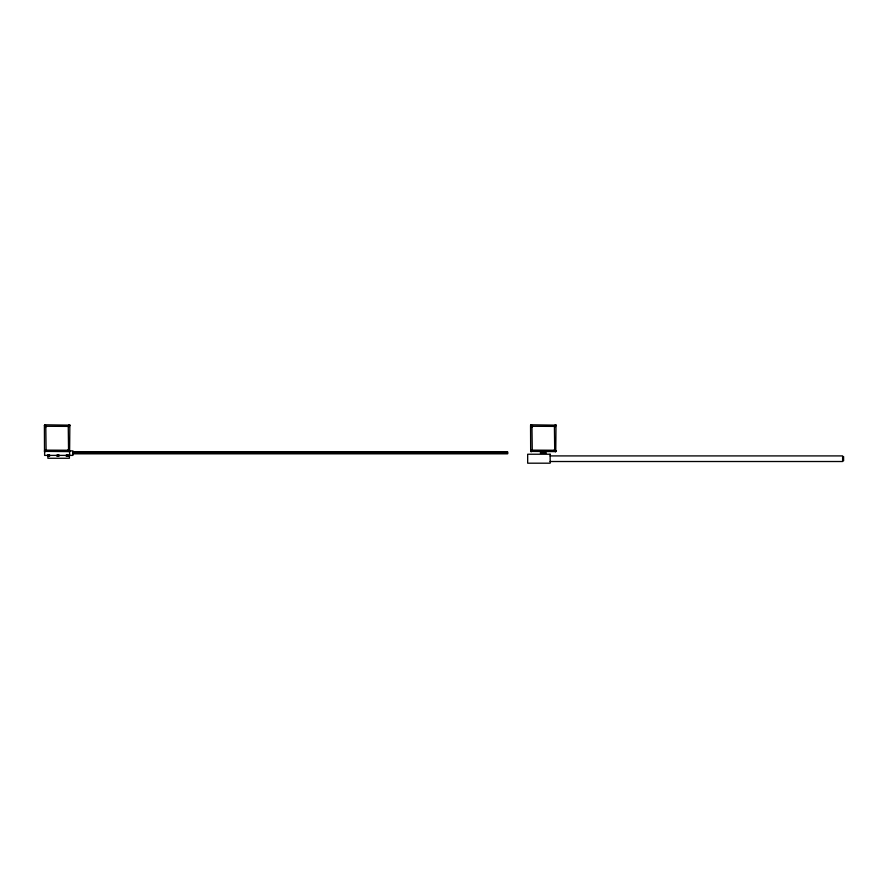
<?xml version="1.0" encoding="UTF-8"?>
<svg xmlns="http://www.w3.org/2000/svg" width="888" height="888" viewBox="0 0 888 888"><rect width="100%" height="100%" fill="white"/><g stroke="black" fill="none" stroke-linecap="round" stroke-linejoin="round"><path stroke-width="1.33" d="M44.4 425.541L45.122 424.808L69.841 425.152L69.619 451.604L44.511 451.382L44.4 425.541L45.81 426.939L46.098 450.138L67.899 450.238L68.543 449.583L68.254 426.395L46.454 426.284L45.81 426.939M530.558 425.541L531.279 424.808L555.999 425.152L555.777 451.604L530.669 451.382L530.558 425.541L531.968 426.939L532.256 450.138L554.057 450.238L554.7 449.583L554.412 426.395L532.611 426.284L531.968 426.939M45.122 451.726L46.454 450.238M67.899 426.284L69.22 424.808M531.279 451.726L532.611 450.238M554.057 426.284L555.377 424.808M44.722 451.604L46.098 450.138M68.254 426.395L69.619 424.93M530.891 451.604L532.256 450.138M554.412 426.395L555.777 424.93M44.511 451.382L45.899 449.939M68.443 426.595L69.841 425.152M530.669 451.382L532.056 449.939M554.6 426.595L555.999 425.152M44.4 450.982L45.81 449.583M68.543 426.939L69.941 425.541M530.558 450.982L531.968 449.583M554.7 426.939L556.099 425.541M72.96 451.826L507.636 451.826L507.636 453.824L72.96 453.824M72.96 452.325L507.636 452.325M541.303 452.492L545.354 452.492M540.204 452.947L546.464 452.947M72.96 453.324L507.636 453.324M550.149 455.91L842.623 455.91L842.623 461.516L550.149 461.516M554.7 449.583L556.099 450.982M68.543 449.583L69.941 450.982M530.669 425.152L532.056 426.595M554.6 449.939L555.999 451.382M44.511 425.152L45.899 426.595M68.443 449.939L69.841 451.382M530.891 424.93L532.256 426.395M554.412 450.138L555.777 451.604M44.722 424.93L46.098 426.395M68.254 450.138L69.619 451.604M531.279 424.808L532.611 426.284M554.057 450.238L555.377 451.726M45.122 424.808L46.454 426.284M67.899 450.238L69.22 451.726M843.6 456.587L843.6 460.839M69.63 455.389L69.63 450.871L72.96 450.871L72.96 455.389L44.611 455.389L44.611 450.871M69.397 455.389L69.397 458.264L47.874 458.264L47.985 455.156M67.788 455.156L67.788 456.121M67.111 455.156L67.111 456.121M66.6 455.156L66.6 456.121M66.478 455.156L66.478 456.121M58.664 455.156L58.664 456.121M58.541 455.156L58.541 456.121M57.864 455.156L57.864 456.121M57.232 455.156L57.232 456.121M49.417 455.156L49.417 456.121M49.295 455.156L49.295 456.121M48.618 455.156L48.618 456.121M48.107 455.156L48.107 456.121M550.149 454.234L527.672 454.234L527.672 463.192L550.149 463.192L550.149 454.234M49.628 455.156L47.774 455.156L47.774 456.121L49.628 456.121L49.628 455.156M58.874 455.156L57.021 455.156L57.021 456.121L58.874 456.121L58.874 455.156M68.121 455.156L66.267 455.156L66.267 456.121L68.121 456.121L68.121 455.156"/></g></svg>
